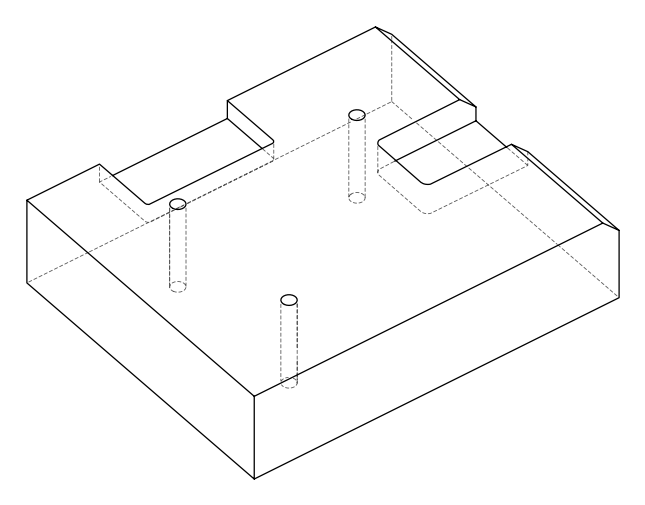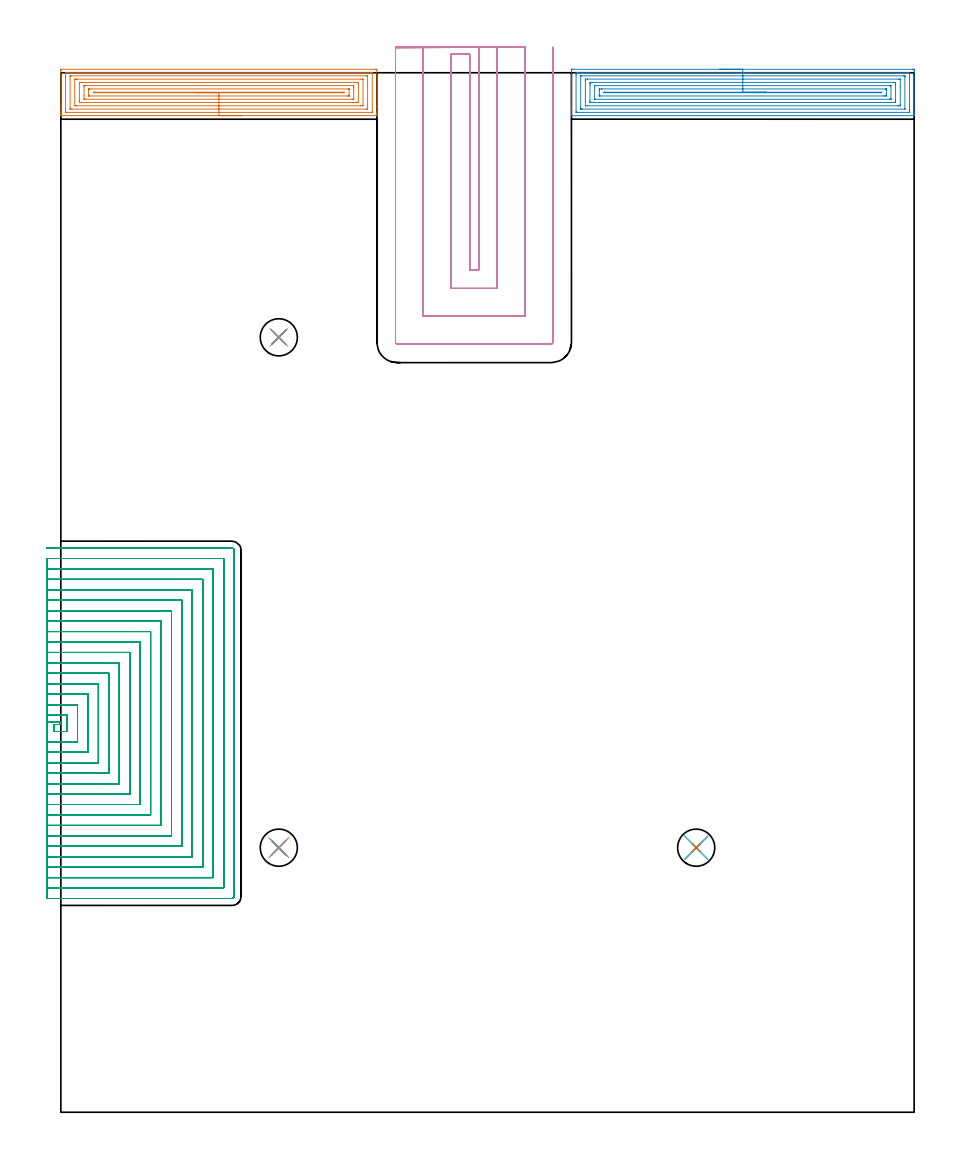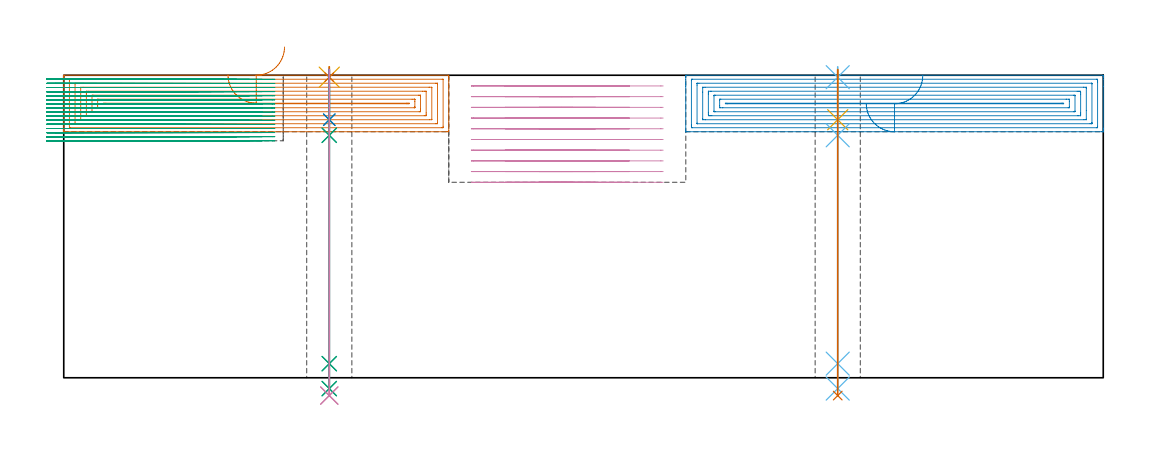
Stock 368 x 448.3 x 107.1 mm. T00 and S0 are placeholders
(PLAN: 16 operations, 12 tool changes, 222.6 min)
(1 AREA_MILL | FG_CHAMFER_SURFACE | UGT0205_001 | 8.92 min | 28838 mm3)
(2 AREA_MILL_1 | FG_CHAMFER_SURFACE_1 | UGT0205_001 | 9.66 min | 31134 mm3)
(3 MILL_SLOT | SLOT_PARTIAL_RECTANGULAR | UGT0201_014 | Follow Part, ap 1.5, ae 75% | 176.32 min | 283077 mm3)
(4 MILL_SLOT_1 | SLOT_PARTIAL_RECTANGULAR_1 | NXT0201_012 | Follow Part, ap 4, ae 75% | 24.4 min | 393100 mm3)
(5 SPOT_DRILL | STEP1HOLE | NXT0321_9005460120000 | 0.03 min | 12 mm3)
(6 SPOT_DRILL_1 | STEP1HOLE_1 | NXT0321_9005460120000 | 0.03 min | 1 mm3)
(7 SPOT_DRILL_2 | STEP1HOLE_2 | NXT0321_9005460120000 | 0.03 min | 6 mm3)
(8 DRILL_BLIND_HOLE_INTO_CENTER | STEP1HOLE | NXT0301_076 | 0.07 min | 1239 mm3)
(9 GUN_DRILL_THROUGH_HOLE | STEP1HOLE | UGT0307_007 | 0.54 min | 7202 mm3)
(10 DRILL_TO_ENLARGE_THROUGH_HOLE | STEP1HOLE | UGT0301_006 | 0.46 min | 12987 mm3)
(11 DRILL_BLIND_HOLE_INTO_CENTER_1 | STEP1HOLE_1 | NXT0301_076 | 0.07 min | 1266 mm3)
(12 GUN_DRILL_THROUGH_HOLE_1 | STEP1HOLE_1 | UGT0307_007 | 0.54 min | 7258 mm3)
(13 DRILL_TO_ENLARGE_THROUGH_HOLE_1 | STEP1HOLE_1 | UGT0301_006 | 0.46 min | 12986 mm3)
(14 DRILL_BLIND_HOLE_INTO_CENTER_2 | STEP1HOLE_2 | NXT0301_076 | 0.07 min | 1203 mm3)
(15 GUN_DRILL_THROUGH_HOLE_2 | STEP1HOLE_2 | UGT0307_007 | 0.54 min | 7306 mm3)
(16 DRILL_TO_ENLARGE_THROUGH_HOLE_2 | STEP1HOLE_2 | UGT0301_006 | 0.46 min | 12958 mm3)
(TOOL UGT0205_001 | Chamfer Mill 20 x 3 x 45 deg. | D20 FL50 Z2)
(TOOL UGT0201_014 | End mill 6 mm | D6 FL24 Z4)
(TOOL NXT0201_012 | ENDMILL 16mm [2P460-1600-NA 1630] | D16 FL38 Z6)
(TOOL NXT0321_9005460120000 | NC Spot Drill, 142deg, 12mm, Carbide, Uncoated | D12 PA142 FL30 Z2)
(TOOL NXT0301_076 | Carbide Drill 10.5mm [860.1-1050-032A1-MM 2214] | D10.5 PA140 FL55 Z2)
(TOOL UGT0307_007 | Gun Drill 10 mm | D10 PA130 FL24 Z1)
(TOOL UGT0301_006 | Twist Drill 16 mm | D16 PA118 FL120 Z2)
(OP 1 AREA_MILL)
G17 G21 G94 G90
T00 M6
G54
G17 G0 G90 X78.15 Y429.8 S1061 M3
G43 Z117.1 H0
G94 G1 X78.112 Z116.228 F250.
X77.998 Z115.363
X77.809 Z114.512
X77.547 Z113.68
X77.213 Z112.874
X76.81 Z112.1
X76.341 Z111.364
X75.81 Z110.672
X75.221 Z110.029
X74.578 Z109.439
X73.886 Z108.908
X73.15 Z108.44
X72.376 Z108.037
X71.57 Z107.703
X70.738 Z107.441
X69.886 Z107.252
X69.022 Z107.138
X68.15 Z107.1
X0.184
X0.01 Y429.803 Z107.088
X0.007 Y429.868 Z107.023
X0. Y430.31 Z106.59
Y430.577 Z106.323
Y431.312 Z105.583
Y432.574 Z104.323
Y433.993 Z102.903
Y449.181 Z87.717
X0.002 Y449.446 Z87.452
X0.01 Y449.792 Z87.106
X0.356 Y449.799 Z87.099
X135.669 Y449.8 Z87.1
X135.946 Y449.797 Z87.102
X136.29 Y449.792 Z87.106
X136.3 Y449.444 Z87.454
Y433.73 Z103.166
Y431.312 Z105.583
Y430.577 Z106.323
Y430.31 Z106.59
Y429.871 Z107.021
X136.29 Y429.803 Z107.088
X136.116 Y429.8 Z107.1
X68.15
Y431.214 Z105.686
X2.42
X2.321 Y431.215 Z105.685
X2.125 Y431.219 Z105.681
X2.009 Y431.223 Z105.677
X2.006 Y431.253 Z105.647
X2.003 Y431.312 Z105.588
X2. Y431.732 Z105.168
Y448.288 Z88.612
X2.002 Y448.34 Z88.56
X2.005 Y448.365 Z88.535
X2.008 Y448.374 Z88.526
X2.028 Y448.379 Z88.521
X2.223 Y448.384 Z88.516
X2.322 Y448.386 Z88.514
X133.88
X133.979 Y448.385 Z88.515
X134.175 Y448.381 Z88.519
X134.291 Y448.377 Z88.523
X134.294 Y448.347 Z88.553
X134.297 Y448.288 Z88.612
X134.3 Y447.868 Z89.032
Y431.312 Z105.588
X134.298 Y431.26 Z105.64
X134.295 Y431.235 Z105.665
X134.291 Y431.226 Z105.674
X134.272 Y431.221 Z105.679
X134.077 Y431.216 Z105.684
X133.978 Y431.214 Z105.686
X68.15
Y432.628 Z104.272
X4.679 Y432.629 Z104.271
X4.208 Y432.632 Z104.268
X4.053 Y432.635 Z104.265
X4.01 Y432.647 Z104.253
X4.004 Y432.753 Z104.147
X4.001 Y432.891 Z104.009
Y446.708 Z90.192
X4.007 Y446.917 Z89.983
X4.012 Y446.965 Z89.935
X4.032 Y446.968 Z89.932
X4.09 Y446.971 Z89.929
X4.208
X4.631 Y446.972 Z89.928
X131.621 Y446.971 Z89.929
X132.092 Y446.968 Z89.932
X132.247 Y446.965 Z89.935
X132.29 Y446.954 Z89.946
X132.295 Y446.847 Z90.053
X132.299 Y446.709 Z90.191
Y432.892 Z104.008
X132.292 Y432.683 Z104.217
X132.288 Y432.635 Z104.265
X132.267 Y432.632 Z104.268
X132.209 Y432.629 Z104.271
X132.092
X131.669 Y432.628 Z104.272
X68.15
Y434.043 Z102.857
X6.841
X6.044 Y434.05 Z102.85
X6.01 Y434.057 Z102.843
X6.004 Y434.107 Z102.793
X6.001 Y434.218 Z102.682
Y445.382 Z91.518
X6.004 Y445.493 Z91.407
X6.01 Y445.543 Z91.357
X6.053 Y445.551 Z91.349
X6.891 Y445.557 Z91.343
X6.941
X129.459
X130.256 Y445.55 Z91.35
X130.29 Y445.543 Z91.357
X130.296 Y445.493 Z91.407
X130.299 Y445.382 Z91.518
Y434.218 Z102.682
X130.296 Y434.107 Z102.793
X130.29 Y434.057 Z102.843
X130.247 Y434.049 Z102.851
X129.409 Y434.043 Z102.857
X129.359
X68.15
Y435.457 Z101.443
X8.68 Y435.458 Z101.442
X8.104 Y435.461 Z101.439
X8.035 Y435.464 Z101.436
X8.01 Y435.479 Z101.421
X8.003 Y435.562 Z101.338
X8.001 Y435.78 Z101.12
X8. Y436.459 Z100.441
Y443.99 Z92.91
X8.002 Y444.075 Z92.825
X8.006 Y444.117 Z92.783
X8.009 Y444.133 Z92.767
X8.035 Y444.136 Z92.764
X8.359 Y444.141 Z92.759
X8.68 Y444.143 Z92.757
X9.251
X127.62 Y444.142 Z92.758
X128.195 Y444.139 Z92.761
X128.265 Y444.136 Z92.764
X128.29 Y444.121 Z92.779
X128.297 Y444.038 Z92.862
X128.299 Y443.82 Z93.08
X128.3 Y443.141 Z93.759
Y435.61 Z101.29
X128.298 Y435.525 Z101.375
X128.294 Y435.483 Z101.417
X128.291 Y435.467 Z101.433
X128.265 Y435.464 Z101.436
X127.941 Y435.459 Z101.441
X127.62 Y435.457 Z101.443
X127.049
X68.15
Y436.871 Z100.029
X10.468 Y436.872 Z100.028
X10.268 Y436.873 Z100.027
X10.089 Y436.877 Z100.023
X10.01 Y436.88 Z100.02
X10.008 Y436.926 Z99.974
X10.002 Y437.139 Z99.761
X10. Y438.46 Z98.44
X10.001 Y442.5 Z94.4
X10.006 Y442.657 Z94.243
X10.01 Y442.712 Z94.188
X10.018 Y442.723 Z94.177
X10.034 Y442.724 Z94.176
X10.12 Y442.727 Z94.173
X10.468 Y442.729 Z94.171
X10.667
X125.832 Y442.728 Z94.172
X126.032 Y442.727 Z94.173
X126.211 Y442.723 Z94.177
X126.29 Y442.72 Z94.18
X126.292 Y442.674 Z94.226
X126.298 Y442.461 Z94.439
X126.3 Y442.034 Z94.866
Y441.566 Z95.334
X126.299 Y437.1 Z99.8
X126.294 Y436.943 Z99.957
X126.29 Y436.888 Z100.012
X126.282 Y436.877 Z100.023
X126.266 Y436.876 Z100.024
X126.18 Y436.873 Z100.027
X125.832 Y436.871 Z100.029
X125.633
X68.15
Y438.285 Z98.615
X12.257 Y438.286 Z98.614
X12.082 Y438.288 Z98.612
X12.033 Y438.29 Z98.61
X12.011 Y438.292 Z98.608
X12.008 Y438.307 Z98.593
X12.003 Y438.374 Z98.526
X12.001 Y438.46 Z98.44
X12. Y438.716 Z98.184
Y440.503 Z96.397
X12.001 Y441.14 Z95.76
X12.004 Y441.268 Z95.632
X12.008 Y441.299 Z95.601
X12.011 Y441.308 Z95.592
X12.025 Y441.31 Z95.59
X12.084 Y441.313 Z95.587
X12.257 Y441.314 Z95.586
X12.976 Y441.315 Z95.585
X124.043 Y441.314 Z95.586
X124.218 Y441.312 Z95.588
X124.267 Y441.31 Z95.59
X124.289 Y441.308 Z95.592
X124.292 Y441.293 Z95.607
X124.297 Y441.226 Z95.674
X124.299 Y441.14 Z95.76
X124.3 Y440.884 Z96.016
Y439.097 Z97.803
X124.298 Y438.46 Z98.44
X124.296 Y438.332 Z98.568
X124.292 Y438.301 Z98.599
X124.288 Y438.292 Z98.608
X124.275 Y438.29 Z98.61
X124.216 Y438.287 Z98.613
X124.043 Y438.286 Z98.614
X123.323 Y438.285 Z98.615
X68.15
Y439.7 Z97.2
X14.94
X14.592 Y439.701 Z97.199
X14.247 Y439.704 Z97.196
X14.045 Y439.707 Z97.193
X14.01 Y439.824 Z97.076
X14.008 Y439.845 Z97.055
X14.01 Y439.886 Z97.014
X14.045 Y439.893 Z97.007
X14.395 Y439.898 Z97.002
X14.739 Y439.9 Z97.
X14.94
X121.36
X121.708 Y439.899 Z97.001
X122.053 Y439.896 Z97.004
X122.254 Y439.893 Z97.007
X122.29 Y439.776 Z97.124
X122.292 Y439.755 Z97.145
X122.29 Y439.714 Z97.186
X122.254 Y439.707 Z97.193
X121.905 Y439.702 Z97.198
X121.561 Y439.7 Z97.2
X121.36
X68.15
X67.278 Z97.239
X66.413 Z97.352
X65.562 Z97.541
X64.73 Z97.804
X63.924 Z98.137
X63.15 Z98.54
X62.414 Z99.009
X61.722 Z99.54
X61.079 Z100.129
X60.49 Z100.773
X59.958 Z101.465
X59.49 Z102.2
X59.087 Z102.974
X58.753 Z103.78
X58.491 Z104.612
X58.302 Z105.464
X58.188 Z106.329
X58.15 Z107.2
G0 Z117.1
M5
M2
(OP 2 AREA_MILL_1)
G17 G21 G94 G90
T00 M6
G54
G17 G0 G90 X284.1 Y449.8 S1061 M3
G43 Z117.1 H0
Z97.1
G94 G1 X284.138 Z96.228 F250.
X284.252 Z95.364
X284.441 Z94.512
X284.703 Z93.68
X285.037 Z92.874
X285.44 Z92.1
X285.908 Z91.364
X286.44 Z90.672
X287.029 Z90.029
X287.672 Z89.44
X288.364 Z88.909
X289.1 Z88.44
X289.874 Z88.037
X290.68 Z87.703
X291.512 Z87.441
X292.364 Z87.252
X293.228 Z87.138
X294.1 Z87.1
X367.378 Y449.799 Z87.101
X367.994 Y449.797
X367.996 Y449.795 Z87.102
X367.999 Y449.181 Z87.716
X368. Y448.559 Z88.338
Y433.721 Z103.174
Y431.312 Z105.583
Y430.612 Z106.288
Y430.285 Z106.614
Y429.867 Z107.024
X367.99 Y429.803 Z107.088
X367.825 Y429.8 Z107.1
X220.375
X220.21 Y429.803 Z107.088
X220.207 Y429.865 Z107.027
X220.2 Y430.285 Z106.614
Y430.612 Z106.288
Y431.312 Z105.583
Y432.556 Z104.341
Y433.099 Z103.795
Y433.721 Z103.174
X220.201 Y449.181 Z87.716
X220.204 Y449.795 Z87.102
X220.206 Y449.797 Z87.101
X220.822 Y449.8 Z87.1
X294.1
Y448.386 Z88.514
X365.591
X365.689 Y448.385 Z88.515
X365.885 Y448.38 Z88.52
X365.991 Y448.375 Z88.525
X365.995 Y448.346 Z88.554
X365.998 Y448.288 Z88.612
X366. Y447.878 Z89.022
Y432.206 Z104.694
X365.999 Y431.798 Z105.102
X365.99 Y431.312 Z105.588
X365.975 Y431.221 Z105.679
X365.787 Y431.216 Z105.684
X365.689 Y431.215 Z105.685
X222.609 Y431.214 Z105.686
X222.511 Y431.215 Z105.685
X222.315 Y431.22 Z105.68
X222.209 Y431.225 Z105.675
X222.205 Y431.254 Z105.646
X222.202 Y431.312 Z105.588
X222.2 Y431.722 Z105.178
Y447.394 Z89.506
X222.201 Y447.802 Z89.098
X222.21 Y448.288 Z88.612
X222.225 Y448.379 Z88.521
X222.413 Y448.384 Z88.516
X222.511 Y448.385 Z88.515
X294.1 Y448.386 Z88.514
Y446.972 Z89.928
X363.333 Y446.971 Z89.929
X363.803 Y446.97 Z89.93
X363.96 Y446.968 Z89.932
X363.984 Y446.965 Z89.935
X363.99 Y446.962 Z89.938
X363.993 Y446.933 Z89.967
X363.998 Y446.828 Z90.072
X364. Y446.697 Z90.203
Y446.501 Z90.399
X363.999 Y432.903 Z103.997
X363.995 Y432.707 Z104.193
X363.99 Y432.651 Z104.249
X363.986 Y432.634 Z104.266
X363.979 Y432.633 Z104.267
X363.921 Y432.63 Z104.27
X363.803 Y432.629 Z104.271
X224.867
X224.396 Y432.63 Z104.27
X224.24 Y432.632 Z104.268
X224.216 Y432.635 Z104.265
X224.21 Y432.638 Z104.262
X224.207 Y432.667 Z104.233
X224.202 Y432.772 Z104.128
X224.2 Y433.296 Z103.604
Y446.697 Z90.203
X224.205 Y446.894 Z90.006
X224.21 Y446.949 Z89.951
X224.214 Y446.966 Z89.934
X224.221 Y446.967 Z89.933
X224.279 Y446.97 Z89.93
X224.396 Y446.971 Z89.929
X294.1 Y446.972 Z89.928
Y445.557 Z91.343
X361.173
X361.969 Y445.552 Z91.348
X361.986 Y445.551 Z91.349
X361.99 Y445.535 Z91.365
X361.995 Y445.482 Z91.418
X361.998 Y445.375 Z91.525
X362. Y442.273 Z94.627
Y434.448 Z102.452
X361.998 Y434.228 Z102.672
X361.995 Y434.119 Z102.781
X361.99 Y434.065 Z102.835
X361.985 Y434.049 Z102.851
X361.961 Y434.048 Z102.852
X361.123 Y434.043 Z102.857
X361.073
X227.027
X226.231 Y434.048 Z102.852
X226.214 Y434.049 Z102.851
X226.21 Y434.065 Z102.835
X226.205 Y434.118 Z102.782
X226.201 Y434.225 Z102.675
X226.2 Y435.78 Z101.12
Y445.152 Z91.748
X226.202 Y445.372 Z91.528
X226.205 Y445.481 Z91.419
X226.21 Y445.535 Z91.365
X226.215 Y445.551 Z91.349
X226.239 Y445.552 Z91.348
X227.077 Y445.557 Z91.343
X227.127
X294.1
Y444.143 Z92.757
X359.013
X359.335 Y444.142 Z92.758
X359.911 Y444.138 Z92.762
X359.97 Y444.136 Z92.764
X359.99 Y444.122 Z92.778
X359.996 Y444.053 Z92.847
X359.999 Y443.82 Z93.08
X360. Y443.156 Z93.744
Y436.673 Z100.227
X359.997 Y436.012 Z100.888
X359.99 Y435.78 Z101.12
X359.971 Y435.464 Z101.436
X359.655 Y435.46 Z101.44
X359.335 Y435.458 Z101.442
X358.764 Y435.457 Z101.443
X229.187
X228.865 Y435.458 Z101.442
X228.289 Y435.462 Z101.438
X228.23 Y435.464 Z101.436
X228.21 Y435.478 Z101.422
X228.204 Y435.547 Z101.353
X228.201 Y435.78 Z101.12
X228.2 Y436.444 Z100.456
Y442.927 Z93.973
X228.203 Y443.588 Z93.312
X228.21 Y443.82 Z93.08
X228.229 Y444.136 Z92.764
X228.545 Y444.14 Z92.76
X228.865 Y444.142 Z92.758
X229.436 Y444.143 Z92.757
X294.1
Y442.729 Z94.171
X357.548 Y442.728 Z94.172
X357.748 Y442.727 Z94.173
X357.92 Y442.722 Z94.178
X357.991 Y442.715 Z94.185
X357.993 Y442.674 Z94.226
X357.999 Y442.476 Z94.424
X358. Y437.115 Z99.785
X357.998 Y436.964 Z99.936
X357.995 Y436.91 Z99.99
X357.99 Y436.882 Z100.018
X357.98 Y436.878 Z100.022
X357.896 Y436.875 Z100.025
X357.548 Y436.872 Z100.028
X230.652
X230.452 Y436.873 Z100.027
X230.28 Y436.878 Z100.022
X230.209 Y436.885 Z100.015
X230.207 Y436.926 Z99.974
X230.201 Y437.124 Z99.776
X230.2 Y442.485 Z94.415
X230.202 Y442.636 Z94.264
X230.205 Y442.69 Z94.21
X230.21 Y442.718 Z94.182
X230.22 Y442.722 Z94.178
X230.304 Y442.725 Z94.175
X230.652 Y442.728 Z94.172
X294.1 Y442.729 Z94.171
Y441.315 Z95.585
X355.587 Y441.314 Z95.586
X355.761 Y441.313 Z95.587
X355.935 Y441.31 Z95.59
X355.978 Y441.308 Z95.592
X355.99 Y441.282 Z95.618
X355.995 Y441.22 Z95.68
X355.998 Y441.14 Z95.76
X356. Y440.901 Z95.999
Y439.115 Z97.785
X355.993 Y438.46 Z98.44
X355.99 Y438.341 Z98.559
X355.984 Y438.292 Z98.608
X355.931 Y438.29 Z98.61
X355.761 Y438.288 Z98.612
X355.042 Y438.285 Z98.615
X354.867
X232.613 Y438.286 Z98.614
X232.439 Y438.287 Z98.613
X232.265 Y438.29 Z98.61
X232.222 Y438.292 Z98.608
X232.21 Y438.318 Z98.582
X232.205 Y438.38 Z98.52
X232.202 Y438.46 Z98.44
X232.2 Y438.699 Z98.201
Y440.485 Z96.415
X232.207 Y441.14 Z95.76
X232.21 Y441.259 Z95.641
X232.216 Y441.308 Z95.592
X232.269 Y441.31 Z95.59
X232.439 Y441.312 Z95.588
X233.158 Y441.315 Z95.585
X233.333
X294.1
Y439.9 Z97.
X353.426
X353.772 Y439.898 Z97.002
X353.974 Y439.893 Z97.007
X353.99 Y439.787 Z97.113
X353.974 Y439.707 Z97.193
X353.626 Y439.701 Z97.199
X353.426 Y439.7 Z97.2
X353.08 Y439.699 Z97.201
X234.774 Y439.7 Z97.2
X234.428 Y439.702 Z97.198
X234.226 Y439.707 Z97.193
X234.21 Y439.813 Z97.087
X234.226 Y439.893 Z97.007
X234.574 Y439.899 Z97.001
X234.919 Y439.9 Z97.
X235.12 Y439.901 Z96.999
X294.1 Y439.9 Z97.
X294.972 Z97.038
X295.836 Z97.151
X296.688 Z97.34
X297.52 Z97.603
X298.326 Z97.936
X299.1 Z98.339
X299.836 Z98.808
X300.528 Z99.339
X301.171 Z99.928
X301.76 Z100.572
X302.292 Z101.264
X302.76 Z102.
X303.163 Z102.773
X303.497 Z103.579
X303.759 Z104.411
X303.948 Z105.263
X304.062 Z106.128
X304.1 Z107.
G0 Z117.1
M5
M2
(OP 3 MILL_SLOT)
G17 G21 G94 G90
T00 M6
G54
G17 G0 G90 X-6. Y168.3 S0 M3
G43 Z117.1 H0
Z105.65
G94 G1 X-3. F250.
X-0.3 F500.
Y167.2
X-3.
Y164.2
X2.7
Y171.3
X-3.
X-6. F250.
Y159.7
X-3.
X7.2 F500.
Y175.8
X-3.
X-6. F250.
Y155.2
X-3.
X11.7 F500.
Y180.3
X-3.
X-6. F250.
Y150.7
X-3.
X16.2 F500.
Y184.8
X-3.
X-6. F250.
Y146.2
X-3.
X20.7 F500.
Y189.3
X-3.
X-6. F250.
Y141.7
X-3.
X25.2 F500.
Y193.8
X-3.
X-6. F250.
Y137.2
X-3.
X29.7 F500.
Y198.3
X-3.
X-6. F250.
Y132.7
X-3.
X34.2 F500.
Y202.8
X-3.
X-6. F250.
Y128.2
X-3.
X38.7 F500.
Y207.3
X-3.
X-6. F250.
Y123.7
X-3.
X43.2 F500.
Y211.8
X-3.
X-6. F250.
Y119.2
X-3.
X47.7 F500.
Y216.3
X-3.
X-6. F250.
Y114.7
X-3.
X52.2 F500.
Y220.8
X-3.
X-6. F250.
Y110.2
X-3.
X56.7 F500.
Y225.3
X-3.
X-6. F250.
Y105.7
X-3.
X61.2 F500.
Y229.8
X-3.
X-6. F250.
Y101.2
X-3.
X65.7 F500.
Y234.3
X-3.
X-6. F250.
Y96.7
X-3.
X70.2 F500.
Y238.8
X-3.
X-6. F250.
Y92.2
X-3.
X73.8 F500.
G3 X74.7 Y93.1 R0.9
G1 Y242.4
G3 X73.8 Y243.3 R0.9
G1 X-3.
X-6. F250.
G0 Y168.3 Z104.2
G1 X-3.
X-0.3 F500.
Y167.2
X-3.
Y164.2
X2.7
Y171.3
X-3.
X-6. F250.
Y159.7
X-3.
X7.2 F500.
Y175.8
X-3.
X-6. F250.
Y155.2
X-3.
X11.7 F500.
Y180.3
X-3.
X-6. F250.
Y150.7
X-3.
X16.2 F500.
Y184.8
X-3.
X-6. F250.
Y146.2
X-3.
X20.7 F500.
Y189.3
X-3.
X-6. F250.
Y141.7
X-3.
X25.2 F500.
Y193.8
X-3.
X-6. F250.
Y137.2
X-3.
X29.7 F500.
Y198.3
X-3.
X-6. F250.
Y132.7
X-3.
X34.2 F500.
Y202.8
X-3.
X-6. F250.
Y128.2
X-3.
X38.7 F500.
Y207.3
X-3.
X-6. F250.
Y123.7
X-3.
X43.2 F500.
Y211.8
X-3.
X-6. F250.
Y119.2
X-3.
X47.7 F500.
Y216.3
X-3.
X-6. F250.
Y114.7
X-3.
X52.2 F500.
Y220.8
X-3.
X-6. F250.
Y110.2
X-3.
X56.7 F500.
Y225.3
X-3.
X-6. F250.
Y105.7
X-3.
X61.2 F500.
Y229.8
X-3.
X-6. F250.
Y101.2
X-3.
X65.7 F500.
Y234.3
X-3.
X-6. F250.
Y96.7
X-3.
X70.2 F500.
Y238.8
X-3.
X-6. F250.
Y92.2
X-3.
X73.8 F500.
G3 X74.7 Y93.1 R0.9
G1 Y242.4
G3 X73.8 Y243.3 R0.9
G1 X-3.
X-6. F250.
G0 Y168.3 Z102.75
G1 X-3.
X-0.3 F500.
Y167.2
X-3.
Y164.2
X2.7
Y171.3
X-3.
X-6. F250.
Y159.7
X-3.
X7.2 F500.
Y175.8
X-3.
X-6. F250.
Y155.2
X-3.
X11.7 F500.
Y180.3
X-3.
X-6. F250.
Y150.7
X-3.
X16.2 F500.
Y184.8
X-3.
X-6. F250.
Y146.2
X-3.
X20.7 F500.
Y189.3
X-3.
X-6. F250.
Y141.7
X-3.
X25.2 F500.
Y193.8
X-3.
X-6. F250.
Y137.2
X-3.
X29.7 F500.
Y198.3
X-3.
X-6. F250.
Y132.7
X-3.
X34.2 F500.
Y202.8
X-3.
X-6. F250.
Y128.2
X-3.
X38.7 F500.
Y207.3
X-3.
X-6. F250.
Y123.7
X-3.
X43.2 F500.
Y211.8
X-3.
X-6. F250.
Y119.2
X-3.
X47.7 F500.
Y216.3
X-3.
X-6. F250.
Y114.7
X-3.
X52.2 F500.
Y220.8
X-3.
X-6. F250.
Y110.2
X-3.
X56.7 F500.
Y225.3
X-3.
X-6. F250.
Y105.7
X-3.
X61.2 F500.
Y229.8
X-3.
X-6. F250.
Y101.2
X-3.
X65.7 F500.
Y234.3
X-3.
X-6. F250.
Y96.7
X-3.
X70.2 F500.
Y238.8
X-3.
X-6. F250.
Y92.2
X-3.
X73.8 F500.
G3 X74.7 Y93.1 R0.9
G1 Y242.4
G3 X73.8 Y243.3 R0.9
G1 X-3.
X-6. F250.
G0 Y168.3 Z101.3
G1 X-3.
X-0.3 F500.
Y167.2
X-3.
Y164.2
X2.7
Y171.3
X-3.
X-6. F250.
Y159.7
X-3.
X7.2 F500.
Y175.8
X-3.
X-6. F250.
Y155.2
X-3.
X11.7 F500.
Y180.3
X-3.
X-6. F250.
Y150.7
X-3.
X16.2 F500.
Y184.8
X-3.
X-6. F250.
Y146.2
X-3.
X20.7 F500.
Y189.3
X-3.
X-6. F250.
Y141.7
X-3.
X25.2 F500.
Y193.8
X-3.
X-6. F250.
Y137.2
X-3.
X29.7 F500.
Y198.3
X-3.
X-6. F250.
Y132.7
X-3.
X34.2 F500.
Y202.8
X-3.
X-6. F250.
Y128.2
X-3.
X38.7 F500.
Y207.3
X-3.
X-6. F250.
Y123.7
X-3.
X43.2 F500.
Y211.8
X-3.
X-6. F250.
Y119.2
X-3.
X47.7 F500.
Y216.3
X-3.
X-6. F250.
Y114.7
X-3.
X52.2 F500.
Y220.8
X-3.
X-6. F250.
Y110.2
X-3.
X56.7 F500.
Y225.3
X-3.
X-6. F250.
Y105.7
X-3.
X61.2 F500.
Y229.8
X-3.
X-6. F250.
Y101.2
X-3.
X65.7 F500.
Y234.3
X-3.
X-6. F250.
Y96.7
X-3.
X70.2 F500.
Y238.8
X-3.
X-6. F250.
Y92.2
X-3.
X73.8 F500.
G3 X74.7 Y93.1 R0.9
G1 Y242.4
G3 X73.8 Y243.3 R0.9
G1 X-3.
X-6. F250.
G0 Y168.3 Z99.85
G1 X-3.
X-0.3 F500.
Y167.2
X-3.
Y164.2
X2.7
Y171.3
X-3.
X-6. F250.
Y159.7
X-3.
X7.2 F500.
Y175.8
X-3.
X-6. F250.
Y155.2
X-3.
X11.7 F500.
Y180.3
X-3.
X-6. F250.
Y150.7
X-3.
X16.2 F500.
Y184.8
X-3.
X-6. F250.
Y146.2
X-3.
X20.7 F500.
Y189.3
X-3.
X-6. F250.
Y141.7
X-3.
X25.2 F500.
Y193.8
X-3.
X-6. F250.
Y137.2
X-3.
X29.7 F500.
Y198.3
X-3.
X-6. F250.
Y132.7
X-3.
X34.2 F500.
Y202.8
X-3.
X-6. F250.
Y128.2
X-3.
X38.7 F500.
Y207.3
X-3.
X-6. F250.
Y123.7
X-3.
X43.2 F500.
Y211.8
X-3.
X-6. F250.
Y119.2
X-3.
X47.7 F500.
Y216.3
X-3.
X-6. F250.
Y114.7
X-3.
X52.2 F500.
Y220.8
X-3.
X-6. F250.
Y110.2
X-3.
X56.7 F500.
Y225.3
X-3.
X-6. F250.
Y105.7
X-3.
X61.2 F500.
Y229.8
X-3.
X-6. F250.
Y101.2
X-3.
X65.7 F500.
Y234.3
X-3.
X-6. F250.
Y96.7
X-3.
X70.2 F500.
Y238.8
X-3.
X-6. F250.
Y92.2
X-3.
X73.8 F500.
G3 X74.7 Y93.1 R0.9
G1 Y242.4
G3 X73.8 Y243.3 R0.9
G1 X-3.
X-6. F250.
G0 Y168.3 Z98.4
G1 X-3.
X-0.3 F500.
Y167.2
X-3.
Y164.2
X2.7
Y171.3
X-3.
X-6. F250.
Y159.7
X-3.
X7.2 F500.
Y175.8
X-3.
X-6. F250.
Y155.2
X-3.
X11.7 F500.
Y180.3
X-3.
X-6. F250.
Y150.7
X-3.
X16.2 F500.
Y184.8
X-3.
X-6. F250.
Y146.2
X-3.
X20.7 F500.
Y189.3
X-3.
X-6. F250.
Y141.7
X-3.
X25.2 F500.
Y193.8
X-3.
X-6. F250.
Y137.2
X-3.
X29.7 F500.
Y198.3
X-3.
X-6. F250.
Y132.7
X-3.
X34.2 F500.
Y202.8
X-3.
X-6. F250.
Y128.2
X-3.
X38.7 F500.
Y207.3
X-3.
X-6. F250.
Y123.7
X-3.
X43.2 F500.
Y211.8
X-3.
X-6. F250.
Y119.2
X-3.
X47.7 F500.
Y216.3
X-3.
X-6. F250.
Y114.7
X-3.
X52.2 F500.
Y220.8
X-3.
X-6. F250.
Y110.2
X-3.
X56.7 F500.
Y225.3
X-3.
X-6. F250.
Y105.7
X-3.
X61.2 F500.
Y229.8
X-3.
X-6. F250.
Y101.2
X-3.
X65.7 F500.
Y234.3
X-3.
X-6. F250.
Y96.7
X-3.
X70.2 F500.
Y238.8
X-3.
X-6. F250.
Y92.2
X-3.
X73.8 F500.
G3 X74.7 Y93.1 R0.9
G1 Y242.4
G3 X73.8 Y243.3 R0.9
G1 X-3.
X-6. F250.
G0 Y168.3 Z96.95
G1 X-3.
X-0.3 F500.
Y167.2
X-3.
Y164.2
X2.7
Y171.3
X-3.
X-6. F250.
Y159.7
X-3.
X7.2 F500.
Y175.8
X-3.
X-6. F250.
Y155.2
X-3.
X11.7 F500.
Y180.3
X-3.
X-6. F250.
Y150.7
X-3.
X16.2 F500.
Y184.8
X-3.
X-6. F250.
Y146.2
X-3.
X20.7 F500.
Y189.3
X-3.
X-6. F250.
Y141.7
X-3.
X25.2 F500.
Y193.8
X-3.
X-6. F250.
Y137.2
X-3.
X29.7 F500.
Y198.3
X-3.
X-6. F250.
Y132.7
X-3.
X34.2 F500.
Y202.8
X-3.
X-6. F250.
Y128.2
X-3.
X38.7 F500.
Y207.3
X-3.
X-6. F250.
Y123.7
X-3.
X43.2 F500.
Y211.8
X-3.
X-6. F250.
Y119.2
X-3.
X47.7 F500.
Y216.3
X-3.
X-6. F250.
Y114.7
X-3.
X52.2 F500.
Y220.8
X-3.
X-6. F250.
Y110.2
X-3.
X56.7 F500.
Y225.3
X-3.
X-6. F250.
Y105.7
X-3.
X61.2 F500.
Y229.8
X-3.
X-6. F250.
Y101.2
X-3.
X65.7 F500.
Y234.3
X-3.
X-6. F250.
Y96.7
X-3.
X70.2 F500.
Y238.8
X-3.
X-6. F250.
Y92.2
X-3.
X73.8 F500.
G3 X74.7 Y93.1 R0.9
G1 Y242.4
G3 X73.8 Y243.3 R0.9
G1 X-3.
X-6. F250.
G0 Y168.3 Z95.5
G1 X-3.
X-0.3 F500.
Y167.2
X-3.
Y164.2
X2.7
Y171.3
X-3.
X-6. F250.
Y159.7
X-3.
X7.2 F500.
Y175.8
X-3.
X-6. F250.
Y155.2
X-3.
X11.7 F500.
Y180.3
X-3.
X-6. F250.
Y150.7
X-3.
X16.2 F500.
Y184.8
X-3.
X-6. F250.
Y146.2
X-3.
X20.7 F500.
Y189.3
X-3.
X-6. F250.
Y141.7
X-3.
X25.2 F500.
Y193.8
X-3.
X-6. F250.
Y137.2
X-3.
X29.7 F500.
Y198.3
X-3.
X-6. F250.
Y132.7
X-3.
X34.2 F500.
Y202.8
X-3.
X-6. F250.
Y128.2
X-3.
X38.7 F500.
Y207.3
X-3.
X-6. F250.
Y123.7
X-3.
X43.2 F500.
Y211.8
X-3.
X-6. F250.
Y119.2
X-3.
X47.7 F500.
Y216.3
X-3.
X-6. F250.
Y114.7
X-3.
X52.2 F500.
Y220.8
X-3.
X-6. F250.
Y110.2
X-3.
X56.7 F500.
Y225.3
X-3.
X-6. F250.
Y105.7
X-3.
X61.2 F500.
Y229.8
X-3.
X-6. F250.
Y101.2
X-3.
X65.7 F500.
Y234.3
X-3.
X-6. F250.
Y96.7
X-3.
X70.2 F500.
Y238.8
X-3.
X-6. F250.
Y92.2
X-3.
X73.8 F500.
G3 X74.7 Y93.1 R0.9
G1 Y242.4
G3 X73.8 Y243.3 R0.9
G1 X-3.
X-6. F250.
G0 Y168.3 Z94.05
G1 X-3.
X-0.3 F500.
Y167.2
X-3.
Y164.2
X2.7
Y171.3
X-3.
X-6. F250.
Y159.7
X-3.
X7.2 F500.
Y175.8
X-3.
X-6. F250.
Y155.2
X-3.
X11.7 F500.
Y180.3
X-3.
X-6. F250.
Y150.7
X-3.
X16.2 F500.
Y184.8
X-3.
X-6. F250.
Y146.2
X-3.
X20.7 F500.
Y189.3
X-3.
X-6. F250.
Y141.7
X-3.
X25.2 F500.
Y193.8
X-3.
X-6. F250.
Y137.2
X-3.
X29.7 F500.
Y198.3
X-3.
X-6. F250.
Y132.7
X-3.
X34.2 F500.
Y202.8
X-3.
X-6. F250.
Y128.2
X-3.
X38.7 F500.
Y207.3
X-3.
X-6. F250.
Y123.7
X-3.
X43.2 F500.
Y211.8
X-3.
X-6. F250.
Y119.2
X-3.
X47.7 F500.
Y216.3
X-3.
X-6. F250.
Y114.7
X-3.
X52.2 F500.
Y220.8
X-3.
X-6. F250.
Y110.2
X-3.
X56.7 F500.
Y225.3
X-3.
X-6. F250.
Y105.7
X-3.
X61.2 F500.
Y229.8
X-3.
X-6. F250.
Y101.2
X-3.
X65.7 F500.
Y234.3
X-3.
X-6. F250.
Y96.7
X-3.
X70.2 F500.
Y238.8
X-3.
X-6. F250.
Y92.2
X-3.
X73.8 F500.
G3 X74.7 Y93.1 R0.9
G1 Y242.4
G3 X73.8 Y243.3 R0.9
G1 X-3.
X-6. F250.
G0 Y168.3 Z92.6
G1 X-3.
X-0.3 F500.
Y167.2
X-3.
Y164.2
X2.7
Y171.3
X-3.
X-6. F250.
Y159.7
X-3.
X7.2 F500.
Y175.8
X-3.
X-6. F250.
Y155.2
X-3.
X11.7 F500.
Y180.3
X-3.
X-6. F250.
Y150.7
X-3.
X16.2 F500.
Y184.8
X-3.
X-6. F250.
Y146.2
X-3.
X20.7 F500.
Y189.3
X-3.
X-6. F250.
Y141.7
X-3.
X25.2 F500.
Y193.8
X-3.
X-6. F250.
Y137.2
X-3.
X29.7 F500.
Y198.3
X-3.
X-6. F250.
Y132.7
X-3.
X34.2 F500.
Y202.8
X-3.
X-6. F250.
Y128.2
X-3.
X38.7 F500.
Y207.3
X-3.
X-6. F250.
Y123.7
X-3.
X43.2 F500.
Y211.8
X-3.
X-6. F250.
Y119.2
X-3.
X47.7 F500.
Y216.3
X-3.
X-6. F250.
Y114.7
X-3.
X52.2 F500.
Y220.8
X-3.
X-6. F250.
Y110.2
X-3.
X56.7 F500.
Y225.3
X-3.
X-6. F250.
Y105.7
X-3.
X61.2 F500.
Y229.8
X-3.
X-6. F250.
Y101.2
X-3.
X65.7 F500.
Y234.3
X-3.
X-6. F250.
Y96.7
X-3.
X70.2 F500.
Y238.8
X-3.
X-6. F250.
Y92.2
X-3.
X73.8 F500.
G3 X74.7 Y93.1 R0.9
G1 Y242.4
G3 X73.8 Y243.3 R0.9
G1 X-3.
X-6. F250.
G0 Y168.3 Z91.15
G1 X-3.
X-0.3 F500.
Y167.2
X-3.
Y164.2
X2.7
Y171.3
X-3.
X-6. F250.
Y159.7
X-3.
X7.2 F500.
Y175.8
X-3.
X-6. F250.
Y155.2
X-3.
X11.7 F500.
Y180.3
X-3.
X-6. F250.
Y150.7
X-3.
X16.2 F500.
Y184.8
X-3.
X-6. F250.
Y146.2
X-3.
X20.7 F500.
Y189.3
X-3.
X-6. F250.
Y141.7
X-3.
X25.2 F500.
Y193.8
X-3.
X-6. F250.
Y137.2
X-3.
X29.7 F500.
Y198.3
X-3.
X-6. F250.
Y132.7
X-3.
X34.2 F500.
Y202.8
X-3.
X-6. F250.
Y128.2
X-3.
X38.7 F500.
Y207.3
X-3.
X-6. F250.
Y123.7
X-3.
X43.2 F500.
Y211.8
X-3.
X-6. F250.
Y119.2
X-3.
X47.7 F500.
Y216.3
X-3.
X-6. F250.
Y114.7
X-3.
X52.2 F500.
Y220.8
X-3.
X-6. F250.
Y110.2
X-3.
X56.7 F500.
Y225.3
X-3.
X-6. F250.
Y105.7
X-3.
X61.2 F500.
Y229.8
X-3.
X-6. F250.
Y101.2
X-3.
X65.7 F500.
Y234.3
X-3.
X-6. F250.
Y96.7
X-3.
X70.2 F500.
Y238.8
X-3.
X-6. F250.
Y92.2
X-3.
X73.8 F500.
G3 X74.7 Y93.1 R0.9
G1 Y242.4
G3 X73.8 Y243.3 R0.9
G1 X-3.
X-6. F250.
G0 Y168.3 Z89.7
G1 X-3.
X-0.3 F500.
Y167.2
X-3.
Y164.2
X2.7
Y171.3
X-3.
X-6. F250.
Y159.7
X-3.
X7.2 F500.
Y175.8
X-3.
X-6. F250.
Y155.2
X-3.
X11.7 F500.
Y180.3
X-3.
X-6. F250.
Y150.7
X-3.
X16.2 F500.
Y184.8
X-3.
X-6. F250.
Y146.2
X-3.
X20.7 F500.
Y189.3
X-3.
X-6. F250.
Y141.7
X-3.
X25.2 F500.
Y193.8
X-3.
X-6. F250.
Y137.2
X-3.
X29.7 F500.
Y198.3
X-3.
X-6. F250.
Y132.7
X-3.
X34.2 F500.
Y202.8
X-3.
X-6. F250.
Y128.2
X-3.
X38.7 F500.
Y207.3
X-3.
X-6. F250.
Y123.7
X-3.
X43.2 F500.
Y211.8
X-3.
X-6. F250.
Y119.2
X-3.
X47.7 F500.
Y216.3
X-3.
X-6. F250.
Y114.7
X-3.
X52.2 F500.
Y220.8
X-3.
X-6. F250.
Y110.2
X-3.
X56.7 F500.
Y225.3
X-3.
X-6. F250.
Y105.7
X-3.
X61.2 F500.
Y229.8
X-3.
X-6. F250.
Y101.2
X-3.
X65.7 F500.
Y234.3
X-3.
X-6. F250.
Y96.7
X-3.
X70.2 F500.
Y238.8
X-3.
X-6. F250.
Y92.2
X-3.
X73.8 F500.
G3 X74.7 Y93.1 R0.9
G1 Y242.4
G3 X73.8 Y243.3 R0.9
G1 X-3.
X-6. F250.
G0 Y168.3 Z88.25
G1 X-3.
X-0.3 F500.
Y167.2
X-3.
Y164.2
X2.7
Y171.3
X-3.
X-6. F250.
Y159.7
X-3.
X7.2 F500.
Y175.8
X-3.
X-6. F250.
Y155.2
X-3.
X11.7 F500.
Y180.3
X-3.
X-6. F250.
Y150.7
X-3.
X16.2 F500.
Y184.8
X-3.
X-6. F250.
Y146.2
X-3.
X20.7 F500.
Y189.3
X-3.
X-6. F250.
Y141.7
X-3.
X25.2 F500.
Y193.8
X-3.
X-6. F250.
Y137.2
X-3.
X29.7 F500.
Y198.3
X-3.
X-6. F250.
Y132.7
X-3.
X34.2 F500.
Y202.8
X-3.
X-6. F250.
Y128.2
X-3.
X38.7 F500.
Y207.3
X-3.
X-6. F250.
Y123.7
X-3.
X43.2 F500.
Y211.8
X-3.
X-6. F250.
Y119.2
X-3.
X47.7 F500.
Y216.3
X-3.
X-6. F250.
Y114.7
X-3.
X52.2 F500.
Y220.8
X-3.
X-6. F250.
Y110.2
X-3.
X56.7 F500.
Y225.3
X-3.
X-6. F250.
Y105.7
X-3.
X61.2 F500.
Y229.8
X-3.
X-6. F250.
Y101.2
X-3.
X65.7 F500.
Y234.3
X-3.
X-6. F250.
Y96.7
X-3.
X70.2 F500.
Y238.8
X-3.
X-6. F250.
Y92.2
X-3.
X73.8 F500.
G3 X74.7 Y93.1 R0.9
G1 Y242.4
G3 X73.8 Y243.3 R0.9
G1 X-3.
X-6. F250.
G0 Y168.3 Z86.8
G1 X-3.
X-0.3 F500.
Y167.2
X-3.
Y164.2
X2.7
Y171.3
X-3.
X-6. F250.
Y159.7
X-3.
X7.2 F500.
Y175.8
X-3.
X-6. F250.
Y155.2
X-3.
X11.7 F500.
Y180.3
X-3.
X-6. F250.
Y150.7
X-3.
X16.2 F500.
Y184.8
X-3.
X-6. F250.
Y146.2
X-3.
X20.7 F500.
Y189.3
X-3.
X-6. F250.
Y141.7
X-3.
X25.2 F500.
Y193.8
X-3.
X-6. F250.
Y137.2
X-3.
X29.7 F500.
Y198.3
X-3.
X-6. F250.
Y132.7
X-3.
X34.2 F500.
Y202.8
X-3.
X-6. F250.
Y128.2
X-3.
X38.7 F500.
Y207.3
X-3.
X-6. F250.
Y123.7
X-3.
X43.2 F500.
Y211.8
X-3.
X-6. F250.
Y119.2
X-3.
X47.7 F500.
Y216.3
X-3.
X-6. F250.
Y114.7
X-3.
X52.2 F500.
Y220.8
X-3.
X-6. F250.
Y110.2
X-3.
X56.7 F500.
Y225.3
X-3.
X-6. F250.
Y105.7
X-3.
X61.2 F500.
Y229.8
X-3.
X-6. F250.
Y101.2
X-3.
X65.7 F500.
Y234.3
X-3.
X-6. F250.
Y96.7
X-3.
X70.2 F500.
Y238.8
X-3.
X-6. F250.
Y92.2
X-3.
X73.8 F500.
G3 X74.7 Y93.1 R0.9
G1 Y242.4
G3 X73.8 Y243.3 R0.9
G1 X-3.
X-6. F250.
G0 Y168.3 Z85.35
G1 X-3.
X-0.3 F500.
Y167.2
X-3.
Y164.2
X2.7
Y171.3
X-3.
X-6. F250.
Y159.7
X-3.
X7.2 F500.
Y175.8
X-3.
X-6. F250.
Y155.2
X-3.
X11.7 F500.
Y180.3
X-3.
X-6. F250.
Y150.7
X-3.
X16.2 F500.
Y184.8
X-3.
X-6. F250.
Y146.2
X-3.
X20.7 F500.
Y189.3
X-3.
X-6. F250.
Y141.7
X-3.
X25.2 F500.
Y193.8
X-3.
X-6. F250.
Y137.2
X-3.
X29.7 F500.
Y198.3
X-3.
X-6. F250.
Y132.7
X-3.
X34.2 F500.
Y202.8
X-3.
X-6. F250.
Y128.2
X-3.
X38.7 F500.
Y207.3
X-3.
X-6. F250.
Y123.7
X-3.
X43.2 F500.
Y211.8
X-3.
X-6. F250.
Y119.2
X-3.
X47.7 F500.
Y216.3
X-3.
X-6. F250.
Y114.7
X-3.
X52.2 F500.
Y220.8
X-3.
X-6. F250.
Y110.2
X-3.
X56.7 F500.
Y225.3
X-3.
X-6. F250.
Y105.7
X-3.
X61.2 F500.
Y229.8
X-3.
X-6. F250.
Y101.2
X-3.
X65.7 F500.
Y234.3
X-3.
X-6. F250.
Y96.7
X-3.
X70.2 F500.
Y238.8
X-3.
X-6. F250.
Y92.2
X-3.
X73.8 F500.
G3 X74.7 Y93.1 R0.9
G1 Y242.4
G3 X73.8 Y243.3 R0.9
G1 X-3.
X-6. F250.
G0 Y168.3 Z83.9
G1 X-3.
X-0.3 F500.
Y167.2
X-3.
Y164.2
X2.7
Y171.3
X-3.
X-6. F250.
Y159.7
X-3.
X7.2 F500.
Y175.8
X-3.
X-6. F250.
Y155.2
X-3.
X11.7 F500.
Y180.3
X-3.
X-6. F250.
Y150.7
X-3.
X16.2 F500.
Y184.8
X-3.
X-6. F250.
Y146.2
X-3.
X20.7 F500.
Y189.3
X-3.
X-6. F250.
Y141.7
X-3.
X25.2 F500.
Y193.8
X-3.
X-6. F250.
Y137.2
X-3.
X29.7 F500.
Y198.3
X-3.
X-6. F250.
Y132.7
X-3.
X34.2 F500.
Y202.8
X-3.
X-6. F250.
Y128.2
X-3.
X38.7 F500.
Y207.3
X-3.
X-6. F250.
Y123.7
X-3.
X43.2 F500.
Y211.8
X-3.
X-6. F250.
Y119.2
X-3.
X47.7 F500.
Y216.3
X-3.
X-6. F250.
Y114.7
X-3.
X52.2 F500.
Y220.8
X-3.
X-6. F250.
Y110.2
X-3.
X56.7 F500.
Y225.3
X-3.
X-6. F250.
Y105.7
X-3.
X61.2 F500.
Y229.8
X-3.
X-6. F250.
Y101.2
X-3.
X65.7 F500.
Y234.3
X-3.
X-6. F250.
Y96.7
X-3.
X70.2 F500.
Y238.8
X-3.
X-6. F250.
Y92.2
X-3.
X73.8 F500.
G3 X74.7 Y93.1 R0.9
G1 Y242.4
G3 X73.8 Y243.3 R0.9
G1 X-3.
X-6. F250.
G0 Z117.1
M5
M2
(OP 4 MILL_SLOT_1)
G17 G21 G94 G90
T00 M6
G54
G17 G0 G90 X180.225 Y459.3 S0 M3
G43 Z117.1 H1
Z103.31
G94 G1 X180.201 Y456.3 F250.
G3 X180.2 Y456.046 R32. F500.
G1 Y363.3
X176.3
Y456.046
G3 X176.299 Y456.3 R32.
G1 X168.299
G2 X168.3 Y456.046 R24.
G1 Y355.3
X188.2
Y456.046
G2 X188.201 Y456.3 R24.
G1 X188.233 Y459.3 F250.
X156.234 Y459.299
X156.297 Y456.3
G2 X156.3 Y456.046 R12. F500.
G1 Y343.3
X200.2
Y456.046
G2 X200.203 Y456.3 R12.
G1 X200.266 Y459.299 F250.
X144.3 Y459.046
Y456.046
Y332.1 F500.
G3 X145.1 Y331.3 R0.8
G1 X211.4
G3 X212.2 Y332.1 R0.8
G1 Y456.046
Y459.046 F250.
G0 X180.225 Y459.3 Z99.52
G1 X180.201 Y456.3
G3 X180.2 Y456.046 R32. F500.
G1 Y363.3
X176.3
Y456.046
G3 X176.299 Y456.3 R32.
G1 X168.299
G2 X168.3 Y456.046 R24.
G1 Y355.3
X188.2
Y456.046
G2 X188.201 Y456.3 R24.
G1 X188.233 Y459.3 F250.
X156.234 Y459.299
X156.297 Y456.3
G2 X156.3 Y456.046 R12. F500.
G1 Y343.3
X200.2
Y456.046
G2 X200.203 Y456.3 R12.
G1 X200.266 Y459.299 F250.
X144.3 Y459.046
Y456.046
Y332.1 F500.
G3 X145.1 Y331.3 R0.8
G1 X211.4
G3 X212.2 Y332.1 R0.8
G1 Y456.046
Y459.046 F250.
G0 X180.222 Y459.3 Z95.73
G1 X180.201 Y456.3
G3 X180.2 Y456.07 R32. F500.
G1 Y363.3
X176.3
Y456.071
X176.299 Y456.3
X168.299
G2 X168.3 Y456.071 R24.
G1 Y355.3
X188.2
Y456.07
G2 X188.201 Y456.3 R24.
G1 X188.23 Y459.3 F250.
X156.241 Y459.299
X156.298 Y456.3
G2 X156.3 Y456.071 R12. F500.
G1 Y343.3
X200.2
Y456.07
G2 X200.202 Y456.3 R12.
G1 X200.26 Y459.299 F250.
X144.3 Y459.071
Y456.071
Y332.1 F500.
G3 X145.1 Y331.3 R0.8
G1 X211.4
G3 X212.2 Y332.1 R0.8
G1 Y456.07
Y459.07 F250.
G0 X180.2 Y459.3 Z91.94
G1 Y456.3
Y363.3 F500.
X176.3
Y456.3
X168.3
Y355.3
X188.2
Y456.3
Y459.3 F250.
X156.3
Y456.3
Y343.3 F500.
X200.2
Y456.3
Y459.3 F250.
X144.3
Y456.3
Y332.1 F500.
G3 X145.1 Y331.3 R0.8
G1 X211.4
G3 X212.2 Y332.1 R0.8
G1 Y456.3
Y459.3 F250.
G0 X180.2 Z88.15
G1 Y456.3
Y363.3 F500.
X176.3
Y456.3
X168.3
Y355.3
X188.2
Y456.3
Y459.3 F250.
X156.3
Y456.3
Y343.3 F500.
X200.2
Y456.3
Y459.3 F250.
X144.3
Y456.3
Y332.1 F500.
G3 X145.1 Y331.3 R0.8
G1 X211.4
G3 X212.2 Y332.1 R0.8
G1 Y456.3
Y459.3 F250.
G0 X180.2 Z84.36
G1 Y456.3
Y363.3 F500.
X176.3
Y456.3
X168.3
Y355.3
X188.2
Y456.3
Y459.3 F250.
X156.3
Y456.3
Y343.3 F500.
X200.2
Y456.3
Y459.3 F250.
X144.3
Y456.3
Y332.1 F500.
G3 X145.1 Y331.3 R0.8
G1 X211.4
G3 X212.2 Y332.1 R0.8
G1 Y456.3
Y459.3 F250.
G0 X180.2 Z80.57
G1 Y456.3
Y363.3 F500.
X176.3
Y456.3
X168.3
Y355.3
X188.2
Y456.3
Y459.3 F250.
X156.3
Y456.3
Y343.3 F500.
X200.2
Y456.3
Y459.3 F250.
X144.3
Y456.3
Y332.1 F500.
G3 X145.1 Y331.3 R0.8
G1 X211.4
G3 X212.2 Y332.1 R0.8
G1 Y456.3
Y459.3 F250.
G0 X180.2 Z76.78
G1 Y456.3
Y363.3 F500.
X176.3
Y456.3
X168.3
Y355.3
X188.2
Y456.3
Y459.3 F250.
X156.3
Y456.3
Y343.3 F500.
X200.2
Y456.3
Y459.3 F250.
X144.3
Y456.3
Y332.1 F500.
G3 X145.1 Y331.3 R0.8
G1 X211.4
G3 X212.2 Y332.1 R0.8
G1 Y456.3
Y459.3 F250.
G0 X180.2 Z72.99
G1 Y456.3
Y363.3 F500.
X176.3
Y456.3
X168.3
Y355.3
X188.2
Y456.3
Y459.3 F250.
X156.3
Y456.3
Y343.3 F500.
X200.2
Y456.3
Y459.3 F250.
X144.3
Y456.3
Y332.1 F500.
G3 X145.1 Y331.3 R0.8
G1 X211.4
G3 X212.2 Y332.1 R0.8
G1 Y456.3
Y459.3 F250.
G0 X180.2 Z69.2
G1 Y456.3
Y363.3 F500.
X176.3
Y456.3
X168.3
Y355.3
X188.2
Y456.3
Y459.3 F250.
X156.3
Y456.3
Y343.3 F500.
X200.2
Y456.3
Y459.3 F250.
X144.3
Y456.3
Y332.1 F500.
G3 X145.1 Y331.3 R0.8
G1 X211.4
G3 X212.2 Y332.1 R0.8
G1 Y456.3
Y459.3 F250.
G0 Z117.1
M5
M2
(OP 5 SPOT_DRILL)
G17 G21 G94 G90
T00 M6
G54
G17 G0 G90 X94. Y114.1 S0 M3
G43 Z117.1 H0
G94 G81 G98 Z106.411 F250. R110.1
G80
M5
M2
(OP 6 SPOT_DRILL_1)
G17 G21 G94 G90
T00 M6
G54
G17 G0 G90 X274. Y114.1 S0 M3
G43 Z117.1 H0
G94 G81 G98 Z106.411 F250. R110.1
G80
M5
M2
(OP 7 SPOT_DRILL_2)
G17 G21 G94 G90
T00 M6
G54
G17 G0 G90 X94. Y334.2 S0 M3
G43 Z117.1 H0
G94 G81 G98 Z106.411 F250. R110.1
G80
M5
M2
(OP 8 DRILL_BLIND_HOLE_INTO_CENTER)
G17 G21 G94 G90
T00 M6
G54
G17 G0 G90 X94. Y114.1 S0 M3
G43 Z117.1 H1
G94 G81 G98 Z91.35 F250. R109.1
G80
M5
M2
(OP 9 GUN_DRILL_THROUGH_HOLE)
G17 G21 G94 G90
T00 M6
G54
G17 G0 G90 X94. Y114.1 M8
G43 Z117.1 H0
Z103.37
S716 M3
G94 G1 Z85.838 F125. M26
G4 X.084
Z5. F250.
G4 X.084
Z-3.832 F125.
G4 X.084
M5
M9
G0 Z103.37
Z117.1
M2
(OP 10 DRILL_TO_ENLARGE_THROUGH_HOLE)
G17 G21 G94 G90
T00 M6
G54
G17 G0 G90 X94. Y114.1 S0 M3
G43 Z117.1 H0
G94 G73 G98 Z-6.307 F250. Q14.176 R109.1
G80
M5
M2
(OP 11 DRILL_BLIND_HOLE_INTO_CENTER_1)
G17 G21 G94 G90
T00 M6
G54
G17 G0 G90 X274. Y114.1 S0 M3
G43 Z117.1 H1
G94 G81 G98 Z91.35 F250. R109.1
G80
M5
M2
(OP 12 GUN_DRILL_THROUGH_HOLE_1)
G17 G21 G94 G90
T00 M6
G54
G17 G0 G90 X274. Y114.1 M8
G43 Z117.1 H0
Z103.37
S716 M3
G94 G1 Z85.838 F125. M26
G4 X.084
Z5. F250.
G4 X.084
Z-3.832 F125.
G4 X.084
M5
M9
G0 Z103.37
Z117.1
M2
(OP 13 DRILL_TO_ENLARGE_THROUGH_HOLE_1)
G17 G21 G94 G90
T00 M6
G54
G17 G0 G90 X274. Y114.1 S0 M3
G43 Z117.1 H0
G94 G73 G98 Z-6.307 F250. Q14.176 R109.1
G80
M5
M2
(OP 14 DRILL_BLIND_HOLE_INTO_CENTER_2)
G17 G21 G94 G90
T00 M6
G54
G17 G0 G90 X94. Y334.2 S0 M3
G43 Z117.1 H1
G94 G81 G98 Z91.35 F250. R109.1
G80
M5
M2
(OP 15 GUN_DRILL_THROUGH_HOLE_2)
G17 G21 G94 G90
T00 M6
G54
G17 G0 G90 X94. Y334.2 M8
G43 Z117.1 H0
Z103.37
S716 M3
G94 G1 Z85.838 F125. M26
G4 X.084
Z5. F250.
G4 X.084
Z-3.832 F125.
G4 X.084
M5
M9
G0 Z103.37
Z117.1
M2
(OP 16 DRILL_TO_ENLARGE_THROUGH_HOLE_2)
G17 G21 G94 G90
T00 M6
G54
G17 G0 G90 X94. Y334.2 S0 M3
G43 Z117.1 H0
G94 G73 G98 Z-6.307 F250. Q14.176 R109.1
G80
M5
M2
